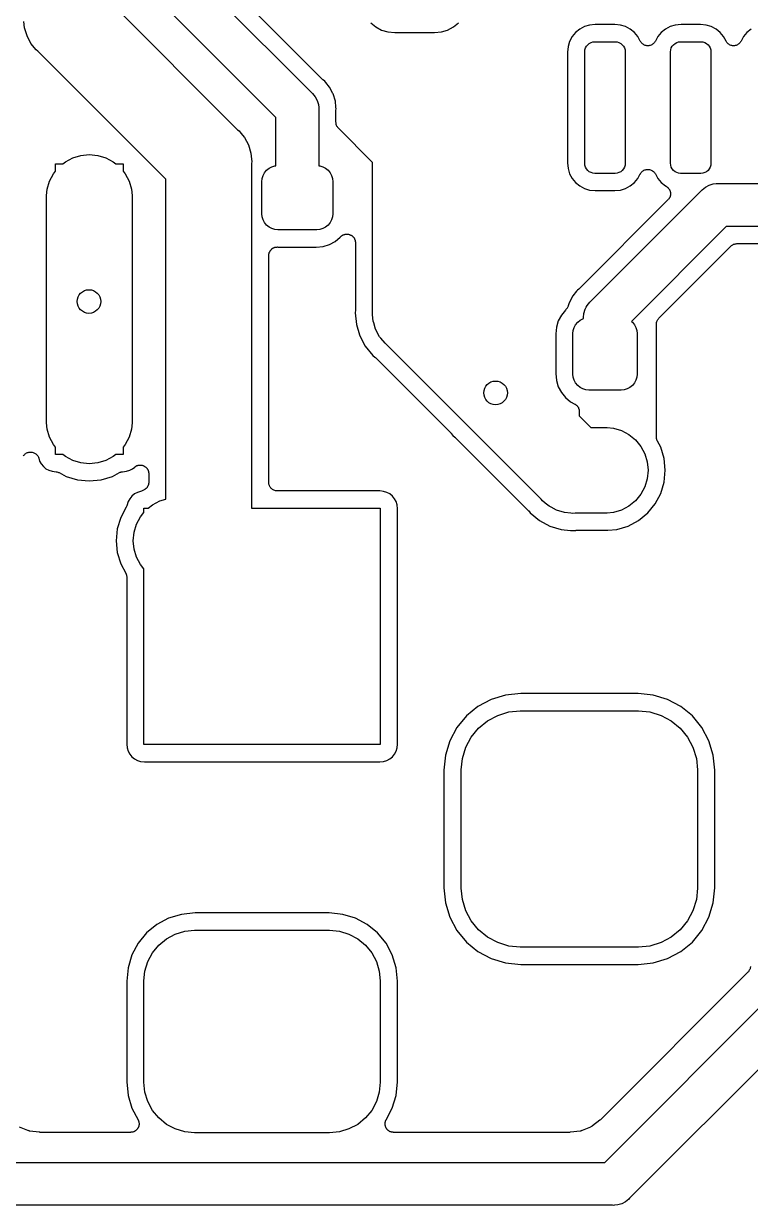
# Model space of a CAD drawing. Extents: x 127.5 to 172.4, y -152.1 to -77.2.
# Drawn here: x 136.8 to 147.57, y -147 to -129.5 of the extents above; entities that cross this region are included whole.
import ezdxf

# ---------------------------------------------------------------- set-up
doc = ezdxf.new("R2010")
doc.units = 0
doc.layers.add('BLACK', color=7, linetype='CONTINUOUS')

msp = doc.modelspace()

# ---------------------------------------------------------------- linework, layer by layer
at = {"layer": 'BLACK', "linetype": 'CONTINUOUS'}
for p, q in [((137.755, -127.211), (141.07, -130.526)), ((141.237, -130.334), (138.046, -127.143)), ((140.54, -130.893), (137.224, -127.578)), ((138.076, -129.177), (139.972, -131.073)), ((136.816, -129.565), (136.806, -129.472)), ((141.946, -129.491), (142.021, -129.552)), ((143.168, -129.552), (143.243, -129.491)), ((136.852, -129.684), (136.816, -129.565)), ((136.911, -129.795), (136.852, -129.684)), ((142.021, -129.552), (142.106, -129.598)), ((142.106, -129.598), (142.198, -129.626)), ((142.198, -129.626), (142.301, -129.636)), ((142.301, -129.636), (142.888, -129.636)), ((142.888, -129.636), (142.991, -129.626)), ((142.991, -129.626), (143.083, -129.598)), ((143.083, -129.598), (143.168, -129.552)), ((144.978, -129.633), (144.928, -129.695)), ((145.04, -129.583), (144.978, -129.633)), ((145.11, -129.546), (145.04, -129.583)), ((145.186, -129.523), (145.11, -129.546)), ((145.271, -129.514), (145.186, -129.523)), ((145.559, -129.514), (145.271, -129.514)), ((145.644, -129.523), (145.559, -129.514)), ((145.72, -129.546), (145.644, -129.523)), ((145.79, -129.583), (145.72, -129.546)), ((145.852, -129.633), (145.79, -129.583)), ((145.902, -129.695), (145.852, -129.633)), ((146.248, -129.633), (146.198, -129.695)), ((146.31, -129.583), (146.248, -129.633)), ((146.38, -129.546), (146.31, -129.583)), ((146.456, -129.523), (146.38, -129.546)), ((146.541, -129.514), (146.456, -129.523)), ((146.829, -129.514), (146.541, -129.514)), ((146.914, -129.523), (146.829, -129.514)), ((146.99, -129.546), (146.914, -129.523)), ((147.06, -129.583), (146.99, -129.546)), ((147.122, -129.633), (147.06, -129.583)), ((147.172, -129.695), (147.122, -129.633)), ((147.518, -129.633), (147.468, -129.695)), ((147.58, -129.583), (147.518, -129.633)), ((136.99, -129.892), (136.911, -129.795)), ((144.868, -129.841), (144.859, -129.926)), ((144.891, -129.765), (144.868, -129.841)), ((144.928, -129.695), (144.891, -129.765)), ((145.126, -129.863), (145.14, -129.837)), ((145.14, -129.837), (145.159, -129.814)), ((145.159, -129.814), (145.182, -129.795)), ((145.182, -129.795), (145.208, -129.781)), ((145.208, -129.781), (145.236, -129.773)), ((145.236, -129.773), (145.265, -129.77)), ((145.265, -129.77), (145.565, -129.77)), ((145.565, -129.77), (145.594, -129.773)), ((145.594, -129.773), (145.622, -129.781)), ((145.622, -129.781), (145.648, -129.795)), ((145.648, -129.795), (145.671, -129.814)), ((145.671, -129.814), (145.69, -129.837)), ((145.69, -129.837), (145.704, -129.863)), ((145.938, -129.762), (145.902, -129.695)), ((145.945, -129.772), (145.938, -129.762)), ((145.951, -129.783), (145.945, -129.772)), ((145.952, -129.783), (145.951, -129.783)), ((145.96, -129.792), (145.952, -129.783)), ((145.952, -129.783), (145.952, -129.783)), ((145.969, -129.8), (145.96, -129.792)), ((145.979, -129.807), (145.969, -129.8)), ((145.969, -129.8), (145.969, -129.8)), ((145.969, -129.8), (145.969, -129.8)), ((145.989, -129.814), (145.979, -129.807)), ((145.99, -129.814), (145.989, -129.814)), ((146.001, -129.819), (145.99, -129.814)), ((145.99, -129.814), (145.99, -129.814)), ((146.012, -129.824), (146.001, -129.819)), ((146.013, -129.824), (146.012, -129.824)), ((146.012, -129.824), (146.012, -129.824)), ((146.025, -129.826), (146.013, -129.824)), ((146.036, -129.829), (146.025, -129.826)), ((146.037, -129.829), (146.036, -129.829)), ((146.049, -129.829), (146.037, -129.829)), ((146.037, -129.829), (146.037, -129.829)), ((146.061, -129.829), (146.049, -129.829)), ((146.062, -129.829), (146.061, -129.829)), ((146.074, -129.827), (146.062, -129.829)), ((146.062, -129.829), (146.062, -129.829)), ((146.086, -129.824), (146.074, -129.827)), ((146.098, -129.82), (146.086, -129.824)), ((146.086, -129.824), (146.086, -129.824)), ((146.086, -129.824), (146.086, -129.824)), ((146.109, -129.815), (146.098, -129.82)), ((146.119, -129.808), (146.109, -129.815)), ((146.109, -129.815), (146.109, -129.815)), ((146.109, -129.815), (146.109, -129.815)), ((146.129, -129.802), (146.119, -129.808)), ((146.13, -129.801), (146.129, -129.802)), ((146.138, -129.793), (146.13, -129.801)), ((146.13, -129.801), (146.13, -129.801)), ((146.147, -129.784), (146.138, -129.793)), ((146.154, -129.774), (146.147, -129.784)), ((146.147, -129.784), (146.147, -129.784)), ((146.147, -129.784), (146.147, -129.784)), ((146.161, -129.764), (146.154, -129.774)), ((146.162, -129.762), (146.161, -129.763)), ((146.161, -129.763), (146.161, -129.763)), ((146.161, -129.763), (146.161, -129.763)), ((146.161, -129.763), (146.161, -129.764)), ((146.198, -129.695), (146.162, -129.762)), ((146.396, -129.863), (146.41, -129.837)), ((146.41, -129.837), (146.429, -129.814)), ((146.429, -129.814), (146.452, -129.795)), ((146.452, -129.795), (146.478, -129.781)), ((146.478, -129.781), (146.506, -129.773)), ((146.506, -129.773), (146.535, -129.77)), ((146.535, -129.77), (146.835, -129.77)), ((146.835, -129.77), (146.864, -129.773)), ((146.864, -129.773), (146.892, -129.781)), ((146.892, -129.781), (146.918, -129.795)), ((146.918, -129.795), (146.941, -129.814)), ((146.941, -129.814), (146.96, -129.837)), ((146.96, -129.837), (146.974, -129.863)), ((147.208, -129.762), (147.172, -129.695)), ((147.215, -129.772), (147.208, -129.762)), ((147.221, -129.783), (147.215, -129.772)), ((147.222, -129.783), (147.221, -129.783)), ((147.23, -129.792), (147.222, -129.783)), ((147.222, -129.783), (147.222, -129.783)), ((147.239, -129.8), (147.23, -129.792)), ((147.249, -129.807), (147.239, -129.8)), ((147.239, -129.8), (147.239, -129.8)), ((147.239, -129.8), (147.239, -129.8)), ((147.259, -129.814), (147.249, -129.807)), ((147.26, -129.814), (147.259, -129.814)), ((147.271, -129.819), (147.26, -129.814)), ((147.26, -129.814), (147.26, -129.814)), ((147.282, -129.824), (147.271, -129.819)), ((147.283, -129.824), (147.282, -129.824)), ((147.282, -129.824), (147.282, -129.824)), ((147.295, -129.826), (147.283, -129.824)), ((147.306, -129.829), (147.295, -129.826)), ((147.307, -129.829), (147.306, -129.829)), ((147.319, -129.829), (147.307, -129.829)), ((147.307, -129.829), (147.307, -129.829)), ((147.331, -129.829), (147.319, -129.829)), ((147.332, -129.829), (147.331, -129.829)), ((147.344, -129.827), (147.332, -129.829)), ((147.332, -129.829), (147.332, -129.829)), ((147.356, -129.824), (147.344, -129.827)), ((147.368, -129.82), (147.356, -129.824)), ((147.356, -129.824), (147.356, -129.824)), ((147.356, -129.824), (147.356, -129.824)), ((147.379, -129.815), (147.368, -129.82)), ((147.389, -129.808), (147.379, -129.815)), ((147.379, -129.815), (147.379, -129.815)), ((147.379, -129.815), (147.379, -129.815)), ((147.399, -129.802), (147.389, -129.808)), ((147.4, -129.801), (147.399, -129.802)), ((147.408, -129.793), (147.4, -129.801)), ((147.4, -129.801), (147.4, -129.801)), ((147.417, -129.784), (147.408, -129.793)), ((147.424, -129.774), (147.417, -129.784)), ((147.417, -129.784), (147.417, -129.784)), ((147.417, -129.784), (147.417, -129.784)), ((147.431, -129.764), (147.424, -129.774)), ((147.432, -129.762), (147.431, -129.763)), ((147.431, -129.763), (147.431, -129.763)), ((147.431, -129.763), (147.431, -129.763)), ((147.431, -129.763), (147.431, -129.764)), ((147.468, -129.695), (147.432, -129.762)), ((137.014, -129.911), (136.99, -129.892)), ((138.91, -131.807), (137.014, -129.911)), ((144.859, -129.926), (144.859, -131.564)), ((145.115, -129.92), (145.118, -129.891)), ((145.115, -131.57), (145.115, -129.92)), ((145.118, -129.891), (145.126, -129.863)), ((145.704, -129.863), (145.712, -129.891)), ((145.712, -129.891), (145.715, -129.92)), ((145.715, -129.92), (145.715, -131.57)), ((146.385, -129.92), (146.388, -129.891)), ((146.385, -131.57), (146.385, -129.92)), ((146.388, -129.891), (146.396, -129.863)), ((146.974, -129.863), (146.982, -129.891)), ((146.982, -129.891), (146.985, -129.92)), ((146.985, -129.92), (146.985, -131.57)), ((141.241, -130.337), (141.237, -130.334)), ((141.245, -130.341), (141.241, -130.337)), ((141.246, -130.342), (141.245, -130.341)), ((141.263, -130.356), (141.246, -130.342)), ((141.277, -130.373), (141.263, -130.356)), ((141.334, -130.443), (141.277, -130.373)), ((141.277, -130.373), (141.277, -130.373)), ((141.07, -130.526), (141.083, -130.536)), ((141.083, -130.536), (141.122, -130.585)), ((141.384, -130.536), (141.334, -130.443)), ((141.388, -130.542), (141.384, -130.536)), ((141.42, -130.65), (141.388, -130.542)), ((141.122, -130.585), (141.152, -130.64)), ((141.152, -130.64), (141.17, -130.7)), ((141.17, -130.7), (141.174, -130.745)), ((141.429, -130.74), (141.42, -130.65)), ((140.54, -131.608), (140.54, -130.893)), ((141.174, -130.745), (141.176, -130.762)), ((141.176, -130.762), (141.174, -130.778)), ((141.174, -130.778), (141.174, -131.608)), ((141.428, -130.796), (141.429, -130.794)), ((141.428, -130.962), (141.428, -130.796)), ((141.431, -130.762), (141.429, -130.74)), ((141.429, -130.74), (141.429, -130.74)), ((141.429, -130.784), (141.431, -130.762)), ((141.429, -130.789), (141.429, -130.784)), ((141.429, -130.794), (141.429, -130.789)), ((139.972, -131.073), (139.996, -131.092)), ((141.43, -130.974), (141.428, -130.962)), ((141.431, -130.985), (141.43, -130.974)), ((141.431, -130.986), (141.431, -130.985)), ((141.431, -130.987), (141.431, -130.986)), ((141.434, -130.998), (141.431, -130.987)), ((141.438, -131.009), (141.434, -130.998)), ((141.438, -131.01), (141.438, -131.009)), ((141.444, -131.021), (141.438, -131.01)), ((141.438, -131.01), (141.438, -131.01)), ((141.449, -131.031), (141.444, -131.021)), ((141.449, -131.032), (141.449, -131.031)), ((141.45, -131.032), (141.449, -131.032)), ((141.457, -131.041), (141.45, -131.032)), ((141.464, -131.05), (141.457, -131.041)), ((141.465, -131.051), (141.464, -131.05)), ((141.466, -131.052), (141.465, -131.051)), ((141.465, -131.051), (141.465, -131.051)), ((141.465, -131.051), (141.465, -131.051)), ((141.972, -131.558), (141.466, -131.052)), ((139.996, -131.092), (140.022, -131.124)), ((140.022, -131.124), (140.075, -131.189)), ((140.075, -131.189), (140.133, -131.297)), ((140.133, -131.297), (140.134, -131.299)), ((140.134, -131.299), (140.17, -131.419)), ((140.17, -131.419), (140.18, -131.512)), ((137.275, -131.688), (137.275, -131.58)), ((137.275, -131.58), (137.383, -131.58)), ((137.383, -131.58), (137.421, -131.549)), ((137.421, -131.549), (137.531, -131.49)), ((137.531, -131.49), (137.651, -131.454)), ((137.651, -131.454), (137.775, -131.442)), ((137.775, -131.442), (137.899, -131.454)), ((137.899, -131.454), (138.019, -131.49)), ((138.019, -131.49), (138.129, -131.549)), ((138.129, -131.549), (138.167, -131.58)), ((138.167, -131.58), (138.275, -131.58)), ((138.275, -131.58), (138.275, -131.688)), ((140.18, -131.512), (140.18, -131.512)), ((140.18, -131.512), (140.183, -131.544)), ((140.183, -131.544), (140.18, -131.575)), ((140.18, -131.575), (140.18, -136.68)), ((140.479, -131.623), (140.523, -131.61)), ((140.523, -131.61), (140.54, -131.608)), ((141.174, -131.608), (141.191, -131.61)), ((141.191, -131.61), (141.235, -131.623)), ((141.972, -132.049), (141.972, -131.558)), ((144.859, -131.564), (144.868, -131.649)), ((145.118, -131.599), (145.115, -131.57)), ((145.126, -131.627), (145.118, -131.599)), ((145.712, -131.599), (145.704, -131.627)), ((145.715, -131.57), (145.712, -131.599)), ((146.388, -131.599), (146.385, -131.57)), ((146.396, -131.627), (146.388, -131.599)), ((146.982, -131.599), (146.974, -131.627)), ((146.985, -131.57), (146.982, -131.599)), ((137.185, -131.836), (137.244, -131.726)), ((137.244, -131.726), (137.275, -131.688)), ((138.275, -131.688), (138.306, -131.726)), ((138.306, -131.726), (138.365, -131.836)), ((140.337, -131.796), (140.35, -131.752)), ((140.35, -131.752), (140.372, -131.711)), ((140.372, -131.711), (140.402, -131.675)), ((140.402, -131.675), (140.438, -131.645)), ((140.438, -131.645), (140.479, -131.623)), ((141.235, -131.623), (141.276, -131.645)), ((141.276, -131.645), (141.312, -131.675)), ((141.312, -131.675), (141.342, -131.711)), ((141.342, -131.711), (141.364, -131.752)), ((141.364, -131.752), (141.377, -131.796)), ((144.868, -131.649), (144.891, -131.725)), ((144.891, -131.725), (144.928, -131.795)), ((145.14, -131.653), (145.126, -131.627)), ((145.159, -131.676), (145.14, -131.653)), ((145.182, -131.695), (145.159, -131.676)), ((145.208, -131.709), (145.182, -131.695)), ((145.236, -131.717), (145.208, -131.709)), ((145.265, -131.72), (145.236, -131.717)), ((145.565, -131.72), (145.265, -131.72)), ((145.594, -131.717), (145.565, -131.72)), ((145.622, -131.709), (145.594, -131.717)), ((145.648, -131.695), (145.622, -131.709)), ((145.671, -131.676), (145.648, -131.695)), ((145.69, -131.653), (145.671, -131.676)), ((145.704, -131.627), (145.69, -131.653)), ((145.902, -131.795), (145.938, -131.728)), ((145.938, -131.728), (145.939, -131.727)), ((145.939, -131.726), (145.946, -131.716)), ((145.939, -131.727), (145.939, -131.726)), ((145.939, -131.727), (145.939, -131.727)), ((145.939, -131.727), (145.939, -131.727)), ((145.946, -131.716), (145.953, -131.706)), ((145.953, -131.706), (145.962, -131.697)), ((145.953, -131.706), (145.953, -131.706)), ((145.953, -131.706), (145.953, -131.706)), ((145.962, -131.697), (145.97, -131.689)), ((145.97, -131.689), (145.971, -131.688)), ((145.97, -131.689), (145.97, -131.689)), ((145.971, -131.688), (145.981, -131.682)), ((145.981, -131.682), (145.991, -131.675)), ((145.991, -131.675), (146.003, -131.67)), ((145.991, -131.675), (145.991, -131.675)), ((145.991, -131.675), (145.991, -131.675)), ((146.003, -131.67), (146.014, -131.666)), ((146.014, -131.666), (146.026, -131.663)), ((146.014, -131.666), (146.014, -131.666)), ((146.014, -131.666), (146.014, -131.666)), ((146.026, -131.663), (146.038, -131.661)), ((146.038, -131.661), (146.038, -131.661)), ((146.038, -131.661), (146.039, -131.661)), ((146.039, -131.661), (146.051, -131.661)), ((146.051, -131.661), (146.063, -131.661)), ((146.063, -131.661), (146.063, -131.661)), ((146.063, -131.661), (146.064, -131.661)), ((146.064, -131.661), (146.075, -131.664)), ((146.075, -131.664), (146.087, -131.666)), ((146.087, -131.666), (146.088, -131.666)), ((146.088, -131.666), (146.088, -131.666)), ((146.088, -131.666), (146.099, -131.671)), ((146.099, -131.671), (146.11, -131.676)), ((146.11, -131.676), (146.11, -131.676)), ((146.11, -131.676), (146.111, -131.676)), ((146.111, -131.676), (146.121, -131.683)), ((146.121, -131.683), (146.131, -131.69)), ((146.131, -131.69), (146.131, -131.69)), ((146.131, -131.69), (146.131, -131.69)), ((146.131, -131.69), (146.14, -131.699)), ((146.14, -131.699), (146.148, -131.707)), ((146.148, -131.707), (146.148, -131.707)), ((146.148, -131.707), (146.149, -131.707)), ((146.149, -131.707), (146.155, -131.718)), ((146.155, -131.718), (146.162, -131.728)), ((146.162, -131.728), (146.198, -131.795)), ((146.41, -131.653), (146.396, -131.627)), ((146.429, -131.676), (146.41, -131.653)), ((146.452, -131.695), (146.429, -131.676)), ((146.478, -131.709), (146.452, -131.695)), ((146.506, -131.717), (146.478, -131.709)), ((146.535, -131.72), (146.506, -131.717)), ((146.835, -131.72), (146.535, -131.72)), ((146.864, -131.717), (146.835, -131.72)), ((146.892, -131.709), (146.864, -131.717)), ((146.918, -131.695), (146.892, -131.709)), ((146.941, -131.676), (146.918, -131.695)), ((146.96, -131.653), (146.941, -131.676)), ((146.974, -131.627), (146.96, -131.653)), ((137.14, -132.049), (137.149, -131.956)), ((137.149, -131.956), (137.185, -131.836)), ((138.365, -131.836), (138.401, -131.956)), ((138.401, -131.956), (138.41, -132.049)), ((138.91, -136.544), (138.91, -131.807)), ((140.332, -131.843), (140.337, -131.796)), ((140.332, -132.317), (140.332, -131.843)), ((141.377, -131.796), (141.382, -131.843)), ((141.382, -131.843), (141.382, -132.317)), ((144.928, -131.795), (144.978, -131.857)), ((144.978, -131.857), (145.04, -131.907)), ((145.04, -131.907), (145.11, -131.944)), ((145.11, -131.944), (145.186, -131.967)), ((145.644, -131.967), (145.72, -131.944)), ((145.72, -131.944), (145.79, -131.907)), ((145.79, -131.907), (145.852, -131.857)), ((145.852, -131.857), (145.902, -131.795)), ((146.198, -131.795), (146.248, -131.857)), ((146.248, -131.857), (146.31, -131.907)), ((146.31, -131.907), (146.318, -131.912)), ((146.318, -131.912), (146.32, -131.912)), ((146.32, -131.912), (146.325, -131.916)), ((146.325, -131.916), (146.33, -131.919)), ((146.33, -131.919), (146.335, -131.923)), ((146.335, -131.923), (146.34, -131.926)), ((146.34, -131.926), (146.345, -131.931)), ((146.345, -131.931), (146.349, -131.934)), ((146.349, -131.934), (146.353, -131.939)), ((146.353, -131.939), (146.358, -131.944)), ((146.358, -131.944), (146.361, -131.949)), ((146.361, -131.949), (146.365, -131.954)), ((146.365, -131.954), (146.368, -131.959)), ((146.368, -131.959), (146.371, -131.965)), ((146.854, -131.964), (146.903, -131.925)), ((146.903, -131.925), (146.958, -131.895)), ((146.958, -131.895), (147.018, -131.877)), ((147.018, -131.877), (147.064, -131.872)), ((147.064, -131.872), (147.08, -131.871)), ((147.08, -131.871), (147.096, -131.872)), ((147.096, -131.872), (148.23, -131.872)), ((137.14, -135.413), (137.14, -132.049)), ((138.41, -132.049), (138.41, -135.413)), ((141.972, -133.753), (141.972, -132.049)), ((146.348, -132.113), (145.035, -133.427)), ((145.186, -131.967), (145.271, -131.976)), ((145.202, -133.619), (146.845, -131.976)), ((145.271, -131.976), (145.559, -131.976)), ((145.559, -131.976), (145.644, -131.967)), ((146.352, -132.109), (146.348, -132.113)), ((146.356, -132.105), (146.352, -132.109)), ((146.36, -132.099), (146.356, -132.105)), ((146.364, -132.094), (146.36, -132.099)), ((146.367, -132.089), (146.364, -132.094)), ((146.37, -132.084), (146.367, -132.089)), ((146.373, -132.078), (146.37, -132.084)), ((146.371, -131.965), (146.373, -131.97)), ((146.373, -131.97), (146.376, -131.976)), ((146.376, -132.072), (146.373, -132.078)), ((146.376, -131.976), (146.378, -131.982)), ((146.378, -132.067), (146.376, -132.072)), ((146.378, -131.982), (146.381, -131.988)), ((146.38, -132.061), (146.378, -132.067)), ((146.381, -132.055), (146.38, -132.061)), ((146.381, -131.988), (146.382, -131.994)), ((146.383, -132.049), (146.381, -132.055)), ((146.382, -131.994), (146.383, -131.999)), ((146.383, -131.999), (146.384, -132.006)), ((146.384, -132.043), (146.383, -132.049)), ((146.384, -132.006), (146.385, -132.012)), ((146.385, -132.037), (146.384, -132.043)), ((146.385, -132.012), (146.385, -132.018)), ((146.385, -132.018), (146.386, -132.024)), ((146.386, -132.024), (146.385, -132.031)), ((146.385, -132.031), (146.385, -132.037)), ((146.845, -131.976), (146.854, -131.964)), ((140.337, -132.364), (140.332, -132.317)), ((140.35, -132.408), (140.337, -132.364)), ((140.372, -132.449), (140.35, -132.408)), ((140.402, -132.485), (140.372, -132.449)), ((140.438, -132.515), (140.402, -132.485)), ((141.312, -132.485), (141.276, -132.515)), ((141.342, -132.449), (141.312, -132.485)), ((141.364, -132.408), (141.342, -132.449)), ((141.377, -132.364), (141.364, -132.408)), ((141.382, -132.317), (141.377, -132.364)), ((140.479, -132.537), (140.438, -132.515)), ((140.523, -132.55), (140.479, -132.537)), ((140.57, -132.555), (140.523, -132.55)), ((141.144, -132.555), (140.57, -132.555)), ((141.191, -132.55), (141.144, -132.555)), ((141.235, -132.537), (141.191, -132.55)), ((141.276, -132.515), (141.235, -132.537)), ((141.494, -132.665), (141.498, -132.66)), ((141.498, -132.66), (141.502, -132.656)), ((141.502, -132.656), (141.507, -132.652)), ((141.507, -132.652), (141.512, -132.647)), ((141.512, -132.647), (141.517, -132.644)), ((141.517, -132.644), (141.521, -132.64)), ((141.521, -132.64), (141.527, -132.637)), ((141.527, -132.637), (141.533, -132.634)), ((141.533, -132.634), (141.538, -132.632)), ((141.538, -132.632), (141.543, -132.629)), ((141.543, -132.629), (141.55, -132.627)), ((141.55, -132.627), (141.556, -132.625)), ((141.556, -132.625), (141.561, -132.624)), ((141.561, -132.624), (141.567, -132.622)), ((141.567, -132.622), (141.574, -132.621)), ((141.574, -132.621), (141.58, -132.62)), ((141.58, -132.62), (141.586, -132.62)), ((141.586, -132.62), (141.592, -132.62)), ((141.592, -132.62), (141.598, -132.62)), ((141.598, -132.62), (141.605, -132.62)), ((141.605, -132.62), (141.611, -132.622)), ((141.611, -132.622), (141.617, -132.622)), ((141.617, -132.622), (141.623, -132.624)), ((141.623, -132.624), (141.629, -132.625)), ((141.629, -132.625), (141.634, -132.628)), ((141.634, -132.628), (141.64, -132.63)), ((141.64, -132.63), (141.646, -132.633)), ((141.646, -132.633), (141.652, -132.635)), ((141.652, -132.635), (141.657, -132.638)), ((141.657, -132.638), (141.662, -132.641)), ((141.662, -132.641), (141.667, -132.645)), ((141.667, -132.645), (141.672, -132.649)), ((141.672, -132.649), (141.676, -132.653)), ((141.676, -132.653), (141.681, -132.657)), ((141.681, -132.657), (141.685, -132.662)), ((147.212, -132.507), (145.806, -133.913)), ((148.346, -132.507), (147.212, -132.507)), ((140.48, -132.839), (140.486, -132.835)), ((140.486, -132.835), (140.491, -132.831)), ((140.491, -132.831), (140.496, -132.828)), ((140.496, -132.828), (140.501, -132.825)), ((140.501, -132.825), (140.507, -132.822)), ((140.507, -132.822), (140.513, -132.819)), ((140.513, -132.819), (140.519, -132.818)), ((140.519, -132.818), (140.524, -132.815)), ((140.524, -132.815), (140.53, -132.814)), ((140.53, -132.814), (140.537, -132.812)), ((140.537, -132.812), (140.543, -132.812)), ((140.543, -132.812), (140.548, -132.811)), ((140.548, -132.811), (140.555, -132.811)), ((140.555, -132.811), (140.561, -132.81)), ((140.561, -132.81), (140.567, -132.811)), ((140.567, -132.811), (140.573, -132.811)), ((140.573, -132.811), (140.576, -132.811)), ((140.576, -132.811), (141.138, -132.811)), ((141.138, -132.811), (141.241, -132.801)), ((141.241, -132.801), (141.333, -132.773)), ((141.333, -132.773), (141.418, -132.727)), ((141.418, -132.727), (141.493, -132.666)), ((141.493, -132.666), (141.494, -132.665)), ((141.685, -132.662), (141.69, -132.667)), ((141.69, -132.667), (141.693, -132.672)), ((141.693, -132.672), (141.697, -132.676)), ((141.697, -132.676), (141.7, -132.682)), ((141.7, -132.682), (141.703, -132.687)), ((141.703, -132.687), (141.706, -132.693)), ((141.706, -132.693), (141.708, -132.698)), ((141.708, -132.698), (141.71, -132.704)), ((141.71, -132.704), (141.713, -132.71)), ((141.713, -132.71), (141.714, -132.716)), ((141.714, -132.716), (141.716, -132.722)), ((141.716, -132.722), (141.716, -132.728)), ((141.716, -132.728), (141.717, -132.735)), ((141.717, -132.735), (141.717, -132.741)), ((141.717, -132.741), (141.718, -132.747)), ((141.718, -132.747), (141.718, -133.735)), ((146.214, -133.864), (147.28, -132.799)), ((147.28, -132.798), (147.281, -132.797)), ((147.28, -132.799), (147.28, -132.798)), ((147.28, -132.798), (147.28, -132.798)), ((147.28, -132.798), (147.28, -132.798)), ((147.281, -132.797), (147.29, -132.79)), ((147.29, -132.79), (147.299, -132.783)), ((147.299, -132.783), (147.3, -132.782)), ((147.3, -132.782), (147.311, -132.776)), ((147.3, -132.782), (147.3, -132.782)), ((147.311, -132.776), (147.321, -132.771)), ((147.321, -132.771), (147.322, -132.771)), ((147.322, -132.77), (147.334, -132.767)), ((147.322, -132.771), (147.322, -132.77)), ((147.334, -132.767), (147.345, -132.764)), ((147.345, -132.764), (147.345, -132.764)), ((147.345, -132.764), (147.346, -132.764)), ((147.346, -132.764), (147.358, -132.763)), ((147.358, -132.763), (147.369, -132.761)), ((147.369, -132.761), (148.327, -132.761)), ((140.434, -132.924), (140.436, -132.917)), ((140.434, -132.929), (140.434, -132.924)), ((140.434, -132.935), (140.434, -132.929)), ((140.434, -132.937), (140.434, -132.935)), ((140.434, -136.297), (140.434, -132.937)), ((140.436, -132.911), (140.438, -132.905)), ((140.436, -132.917), (140.436, -132.911)), ((140.438, -132.905), (140.439, -132.899)), ((140.439, -132.899), (140.442, -132.893)), ((140.442, -132.893), (140.444, -132.887)), ((140.444, -132.887), (140.447, -132.882)), ((140.447, -132.882), (140.449, -132.877)), ((140.449, -132.877), (140.453, -132.871)), ((140.453, -132.871), (140.456, -132.865)), ((140.456, -132.865), (140.46, -132.861)), ((140.46, -132.861), (140.463, -132.856)), ((140.463, -132.856), (140.467, -132.851)), ((140.467, -132.851), (140.472, -132.846)), ((140.472, -132.846), (140.476, -132.843)), ((140.476, -132.843), (140.48, -132.839)), ((144.938, -133.536), (144.884, -133.635)), ((144.995, -133.466), (144.938, -133.536)), ((145.009, -133.449), (144.995, -133.466)), ((144.995, -133.466), (144.995, -133.466)), ((145.026, -133.435), (145.009, -133.449)), ((145.03, -133.431), (145.026, -133.435)), ((145.034, -133.428), (145.03, -133.431)), ((145.035, -133.427), (145.034, -133.428)), ((144.86, -133.707), (144.853, -133.717)), ((144.865, -133.695), (144.86, -133.706)), ((144.86, -133.706), (144.86, -133.707)), ((144.86, -133.707), (144.86, -133.707)), ((144.869, -133.685), (144.865, -133.695)), ((144.87, -133.683), (144.869, -133.685)), ((144.884, -133.635), (144.87, -133.683)), ((144.87, -133.683), (144.87, -133.683)), ((144.87, -133.683), (144.87, -133.683)), ((144.87, -133.683), (144.87, -133.683)), ((145.12, -133.733), (145.137, -133.701)), ((145.137, -133.701), (145.15, -133.678)), ((145.15, -133.678), (145.189, -133.629)), ((145.189, -133.629), (145.202, -133.619)), ((141.717, -133.747), (141.714, -133.784)), ((141.714, -133.784), (141.731, -133.959)), ((141.718, -133.736), (141.717, -133.742)), ((141.717, -133.742), (141.717, -133.747)), ((141.718, -133.735), (141.718, -133.736)), ((141.969, -133.784), (141.972, -133.753)), ((141.972, -133.816), (141.969, -133.784)), ((141.981, -133.909), (141.972, -133.816)), ((141.972, -133.816), (141.972, -133.816)), ((144.768, -133.819), (144.722, -133.904)), ((144.829, -133.744), (144.768, -133.819)), ((144.837, -133.736), (144.829, -133.744)), ((144.846, -133.728), (144.837, -133.736)), ((144.847, -133.727), (144.846, -133.727)), ((144.846, -133.727), (144.846, -133.728)), ((144.853, -133.717), (144.847, -133.727)), ((145.046, -133.895), (145.087, -133.873)), ((145.087, -133.873), (145.097, -133.87)), ((145.096, -133.855), (145.102, -133.793)), ((145.097, -133.87), (145.096, -133.855)), ((145.102, -133.793), (145.12, -133.733)), ((146.193, -133.893), (146.198, -133.883)), ((146.198, -133.883), (146.199, -133.883)), ((146.199, -133.882), (146.207, -133.873)), ((146.199, -133.883), (146.199, -133.882)), ((146.207, -133.873), (146.214, -133.864)), ((141.731, -133.959), (141.777, -134.112)), ((141.989, -133.935), (141.981, -133.909)), ((142.017, -134.029), (141.989, -133.935)), ((142.076, -134.139), (142.017, -134.029)), ((144.694, -133.996), (144.684, -134.099)), ((144.722, -133.904), (144.694, -133.996)), ((144.94, -134.093), (144.945, -134.046)), ((144.945, -134.046), (144.958, -134.002)), ((144.958, -134.002), (144.98, -133.961)), ((144.98, -133.961), (145.01, -133.925)), ((145.01, -133.925), (145.046, -133.895)), ((145.806, -133.913), (145.82, -133.925)), ((145.82, -133.925), (145.85, -133.961)), ((145.85, -133.961), (145.872, -134.002)), ((145.872, -134.002), (145.885, -134.046)), ((145.885, -134.046), (145.89, -134.093)), ((146.177, -133.952), (146.178, -133.94)), ((146.177, -133.953), (146.177, -133.952)), ((146.177, -133.954), (146.177, -133.953)), ((146.177, -133.953), (146.177, -133.953)), ((146.177, -133.953), (146.177, -133.953)), ((146.177, -135.625), (146.177, -133.954)), ((146.178, -133.94), (146.18, -133.929)), ((146.18, -133.927), (146.183, -133.916)), ((146.18, -133.928), (146.18, -133.927)), ((146.18, -133.929), (146.18, -133.928)), ((146.183, -133.916), (146.187, -133.905)), ((146.187, -133.904), (146.193, -133.893)), ((146.187, -133.905), (146.187, -133.904)), ((146.187, -133.904), (146.187, -133.904)), ((141.777, -134.112), (141.777, -134.112)), ((141.777, -134.112), (141.782, -134.126)), ((141.782, -134.126), (141.864, -134.281)), ((142.096, -134.163), (142.076, -134.139)), ((142.156, -134.236), (142.096, -134.163)), ((142.18, -134.256), (142.156, -134.236)), ((144.684, -134.099), (144.684, -134.686)), ((144.94, -134.692), (144.94, -134.093)), ((145.89, -134.093), (145.89, -134.692)), ((141.864, -134.281), (141.975, -134.416)), ((143.323, -135.398), (142.18, -134.256)), ((141.975, -134.416), (142.004, -134.44)), ((142.004, -134.44), (142.006, -134.441)), ((142.006, -134.441), (142.01, -134.445)), ((142.01, -134.445), (142.014, -134.448)), ((142.014, -134.448), (143.13, -135.565)), ((144.684, -134.686), (144.694, -134.789)), ((144.945, -134.739), (144.94, -134.692)), ((144.958, -134.783), (144.945, -134.739)), ((145.885, -134.739), (145.872, -134.783)), ((145.89, -134.692), (145.885, -134.739)), ((144.694, -134.789), (144.722, -134.881)), ((144.722, -134.881), (144.768, -134.966)), ((144.98, -134.824), (144.958, -134.783)), ((145.01, -134.86), (144.98, -134.824)), ((145.046, -134.89), (145.01, -134.86)), ((145.087, -134.912), (145.046, -134.89)), ((145.131, -134.925), (145.087, -134.912)), ((145.177, -134.93), (145.131, -134.925)), ((145.653, -134.93), (145.177, -134.93)), ((145.699, -134.925), (145.653, -134.93)), ((145.743, -134.912), (145.699, -134.925)), ((145.784, -134.89), (145.743, -134.912)), ((145.82, -134.86), (145.784, -134.89)), ((145.85, -134.824), (145.82, -134.86)), ((145.872, -134.783), (145.85, -134.824)), ((144.768, -134.966), (144.829, -135.041)), ((144.829, -135.041), (144.904, -135.102)), ((144.904, -135.102), (144.967, -135.136)), ((144.967, -135.136), (144.968, -135.137)), ((144.968, -135.137), (144.973, -135.14)), ((144.973, -135.14), (144.978, -135.143)), ((144.978, -135.143), (144.983, -135.147)), ((144.983, -135.147), (144.989, -135.151)), ((144.989, -135.151), (144.993, -135.155)), ((144.993, -135.155), (144.997, -135.158)), ((144.997, -135.158), (145.001, -135.164)), ((145.001, -135.164), (145.006, -135.169)), ((145.006, -135.169), (145.009, -135.173)), ((145.009, -135.173), (145.013, -135.178)), ((145.013, -135.178), (145.016, -135.184)), ((145.016, -135.184), (145.02, -135.189)), ((145.02, -135.189), (145.022, -135.195)), ((145.022, -135.195), (145.024, -135.2)), ((145.024, -135.2), (145.026, -135.206)), ((145.026, -135.206), (145.029, -135.212)), ((145.029, -135.212), (145.03, -135.218)), ((145.03, -135.218), (145.032, -135.223)), ((145.032, -135.223), (145.032, -135.23)), ((145.032, -135.23), (145.034, -135.237)), ((145.034, -135.237), (145.033, -135.242)), ((145.033, -135.242), (145.034, -135.248)), ((145.034, -135.248), (145.034, -135.313)), ((137.149, -135.506), (137.14, -135.413)), ((138.41, -135.413), (138.401, -135.506)), ((143.343, -135.422), (143.323, -135.398)), ((143.367, -135.442), (143.343, -135.422)), ((144.469, -136.544), (143.367, -135.442)), ((143.367, -135.442), (143.367, -135.442)), ((145.034, -135.313), (145.203, -135.482)), ((137.185, -135.626), (137.149, -135.506)), ((137.244, -135.736), (137.185, -135.626)), ((138.365, -135.626), (138.306, -135.736)), ((138.401, -135.506), (138.365, -135.626)), ((143.13, -135.565), (143.131, -135.566)), ((143.131, -135.566), (143.134, -135.57)), ((143.134, -135.57), (143.138, -135.574)), ((143.138, -135.574), (143.162, -135.603)), ((143.162, -135.603), (143.191, -135.627)), ((143.191, -135.627), (143.193, -135.628)), ((143.193, -135.628), (143.196, -135.632)), ((143.196, -135.632), (143.2, -135.635)), ((143.2, -135.635), (144.276, -136.711)), ((145.203, -135.482), (145.446, -135.482)), ((145.446, -135.482), (145.539, -135.492)), ((145.539, -135.492), (145.659, -135.528)), ((145.659, -135.528), (145.769, -135.587)), ((145.769, -135.587), (145.866, -135.666)), ((146.178, -135.631), (146.177, -135.625)), ((146.177, -135.636), (146.178, -135.631)), ((146.179, -135.643), (146.177, -135.636)), ((137.275, -135.774), (137.244, -135.736)), ((137.275, -135.882), (137.275, -135.774)), ((138.306, -135.736), (138.275, -135.774)), ((138.275, -135.774), (138.275, -135.882)), ((145.866, -135.666), (145.946, -135.763)), ((145.946, -135.763), (146.005, -135.873)), ((146.179, -135.65), (146.179, -135.643)), ((146.181, -135.655), (146.179, -135.65)), ((146.182, -135.661), (146.181, -135.655)), ((146.185, -135.667), (146.182, -135.661)), ((146.187, -135.674), (146.185, -135.667)), ((146.189, -135.679), (146.187, -135.674)), ((146.191, -135.684), (146.189, -135.679)), ((146.192, -135.685), (146.191, -135.684)), ((146.24, -135.776), (146.192, -135.685)), ((146.291, -135.943), (146.24, -135.776)), ((136.798, -135.904), (136.806, -135.893)), ((136.806, -135.893), (136.807, -135.892)), ((136.807, -135.892), (136.807, -135.892)), ((136.807, -135.892), (136.807, -135.892)), ((136.807, -135.892), (136.808, -135.892)), ((136.808, -135.892), (136.816, -135.883)), ((136.816, -135.883), (136.825, -135.875)), ((136.825, -135.874), (136.836, -135.868)), ((136.825, -135.875), (136.825, -135.874)), ((136.825, -135.875), (136.825, -135.875)), ((136.836, -135.868), (136.846, -135.861)), ((136.846, -135.861), (136.857, -135.856)), ((136.846, -135.861), (136.846, -135.861)), ((136.846, -135.861), (136.846, -135.861)), ((136.857, -135.856), (136.869, -135.852)), ((136.869, -135.852), (136.881, -135.849)), ((136.869, -135.852), (136.869, -135.852)), ((136.869, -135.852), (136.869, -135.852)), ((136.881, -135.849), (136.893, -135.847)), ((136.893, -135.847), (136.893, -135.847)), ((136.893, -135.847), (136.893, -135.847)), ((136.893, -135.847), (136.906, -135.847)), ((136.906, -135.847), (136.918, -135.847)), ((136.918, -135.847), (136.918, -135.847)), ((136.918, -135.847), (136.918, -135.847)), ((136.918, -135.847), (136.93, -135.85)), ((136.93, -135.85), (136.942, -135.852)), ((136.942, -135.852), (136.942, -135.852)), ((136.942, -135.852), (136.943, -135.852)), ((136.943, -135.852), (136.954, -135.857)), ((136.954, -135.857), (136.965, -135.862)), ((136.965, -135.862), (136.965, -135.862)), ((136.965, -135.862), (136.965, -135.862)), ((136.965, -135.862), (136.975, -135.869)), ((136.975, -135.869), (136.985, -135.876)), ((136.985, -135.876), (136.986, -135.876)), ((136.986, -135.876), (136.986, -135.876)), ((136.986, -135.876), (136.994, -135.885)), ((136.994, -135.885), (137.003, -135.893)), ((137.003, -135.893), (137.003, -135.893)), ((137.003, -135.893), (137.003, -135.894)), ((137.003, -135.894), (137.01, -135.904)), ((137.01, -135.904), (137.017, -135.914)), ((137.017, -135.914), (137.017, -135.914)), ((137.017, -135.914), (137.017, -135.914)), ((137.017, -135.914), (137.022, -135.925)), ((137.022, -135.925), (137.026, -135.937)), ((137.026, -135.937), (137.039, -135.98)), ((137.039, -135.98), (137.063, -136.024)), ((137.383, -135.882), (137.275, -135.882)), ((137.421, -135.913), (137.383, -135.882)), ((137.531, -135.972), (137.421, -135.913)), ((137.651, -136.008), (137.531, -135.972)), ((138.019, -135.972), (137.899, -136.008)), ((138.129, -135.913), (138.019, -135.972)), ((138.167, -135.882), (138.129, -135.913)), ((138.275, -135.882), (138.167, -135.882)), ((146.005, -135.873), (146.041, -135.993)), ((146.308, -136.117), (146.291, -135.943)), ((137.063, -136.024), (137.095, -136.062)), ((137.095, -136.062), (137.133, -136.094)), ((137.133, -136.094), (137.177, -136.118)), ((137.177, -136.118), (137.225, -136.132)), ((137.225, -136.132), (137.283, -136.138)), ((137.283, -136.138), (137.283, -136.138)), ((137.283, -136.138), (137.283, -136.138)), ((137.283, -136.138), (137.285, -136.138)), ((137.285, -136.138), (137.296, -136.141)), ((137.296, -136.141), (137.308, -136.143)), ((137.308, -136.143), (137.308, -136.143)), ((137.308, -136.143), (137.309, -136.143)), ((137.309, -136.143), (137.32, -136.148)), ((137.32, -136.148), (137.33, -136.152)), ((137.33, -136.152), (137.433, -136.207)), ((137.775, -136.02), (137.651, -136.008)), ((137.899, -136.008), (137.775, -136.02)), ((138.117, -136.207), (138.22, -136.152)), ((138.22, -136.152), (138.22, -136.152)), ((138.22, -136.152), (138.22, -136.152)), ((138.22, -136.152), (138.22, -136.152)), ((138.22, -136.152), (138.221, -136.152)), ((138.221, -136.152), (138.232, -136.147)), ((138.232, -136.147), (138.243, -136.143)), ((138.243, -136.143), (138.244, -136.142)), ((138.243, -136.143), (138.243, -136.143)), ((138.244, -136.142), (138.256, -136.14)), ((138.256, -136.14), (138.267, -136.138)), ((138.267, -136.138), (138.325, -136.132)), ((138.325, -136.132), (138.373, -136.118)), ((138.373, -136.118), (138.417, -136.094)), ((138.417, -136.094), (138.448, -136.069)), ((138.448, -136.069), (138.449, -136.067)), ((138.449, -136.067), (138.454, -136.064)), ((138.454, -136.064), (138.459, -136.06)), ((138.459, -136.06), (138.465, -136.058)), ((138.465, -136.058), (138.47, -136.054)), ((138.47, -136.054), (138.476, -136.052)), ((138.476, -136.052), (138.481, -136.049)), ((138.481, -136.049), (138.487, -136.047)), ((138.487, -136.047), (138.493, -136.045)), ((138.493, -136.045), (138.499, -136.044)), ((138.499, -136.044), (138.505, -136.042)), ((138.505, -136.042), (138.511, -136.041)), ((138.511, -136.041), (138.518, -136.04)), ((138.518, -136.04), (138.524, -136.04)), ((138.524, -136.04), (138.529, -136.04)), ((138.529, -136.04), (138.536, -136.04)), ((138.536, -136.04), (138.542, -136.041)), ((138.542, -136.041), (138.548, -136.042)), ((138.548, -136.042), (138.554, -136.042)), ((138.554, -136.042), (138.56, -136.044)), ((138.56, -136.044), (138.567, -136.046)), ((138.567, -136.046), (138.572, -136.048)), ((138.572, -136.048), (138.578, -136.05)), ((138.578, -136.05), (138.583, -136.053)), ((138.583, -136.053), (138.589, -136.055)), ((138.589, -136.055), (138.594, -136.059)), ((138.594, -136.059), (138.6, -136.061)), ((138.6, -136.061), (138.605, -136.066)), ((138.605, -136.066), (138.61, -136.069)), ((138.61, -136.069), (138.614, -136.073)), ((138.614, -136.073), (138.619, -136.077)), ((138.619, -136.077), (138.623, -136.082)), ((138.623, -136.082), (138.627, -136.087)), ((138.627, -136.087), (138.631, -136.092)), ((138.631, -136.092), (138.634, -136.096)), ((138.634, -136.096), (138.637, -136.102)), ((138.637, -136.102), (138.641, -136.108)), ((138.641, -136.108), (138.643, -136.113)), ((138.643, -136.113), (138.646, -136.118)), ((138.646, -136.118), (138.648, -136.125)), ((138.648, -136.125), (138.65, -136.131)), ((138.65, -136.131), (138.651, -136.136)), ((138.651, -136.136), (138.653, -136.142)), ((138.653, -136.142), (138.654, -136.149)), ((138.654, -136.149), (138.655, -136.155)), ((138.655, -136.155), (138.655, -136.161)), ((138.655, -136.161), (138.656, -136.167)), ((146.041, -135.993), (146.053, -136.118)), ((146.053, -136.118), (146.041, -136.242)), ((146.291, -136.292), (146.308, -136.117)), ((137.433, -136.207), (137.601, -136.258)), ((137.601, -136.258), (137.775, -136.275)), ((137.775, -136.275), (137.949, -136.258)), ((137.949, -136.258), (138.117, -136.207)), ((138.65, -136.332), (138.647, -136.338)), ((138.651, -136.326), (138.65, -136.332)), ((138.653, -136.321), (138.651, -136.326)), ((138.654, -136.314), (138.653, -136.321)), ((138.655, -136.308), (138.654, -136.314)), ((138.656, -136.296), (138.655, -136.302)), ((138.655, -136.302), (138.655, -136.308)), ((138.656, -136.167), (138.656, -136.295)), ((138.656, -136.295), (138.656, -136.296)), ((140.435, -136.309), (140.434, -136.297)), ((140.436, -136.321), (140.435, -136.309)), ((140.436, -136.322), (140.436, -136.321)), ((140.436, -136.321), (140.436, -136.321)), ((140.439, -136.333), (140.436, -136.322)), ((140.443, -136.345), (140.439, -136.333)), ((146.041, -136.242), (146.005, -136.362)), ((146.24, -136.459), (146.291, -136.292)), ((138.405, -136.5), (138.373, -136.538)), ((138.443, -136.468), (138.405, -136.5)), ((138.487, -136.444), (138.443, -136.468)), ((138.547, -136.426), (138.487, -136.444)), ((138.558, -136.422), (138.547, -136.426)), ((138.568, -136.417), (138.558, -136.422)), ((138.57, -136.417), (138.568, -136.417)), ((138.588, -136.407), (138.57, -136.417)), ((138.57, -136.417), (138.57, -136.417)), ((138.57, -136.417), (138.57, -136.417)), ((138.57, -136.417), (138.57, -136.417)), ((138.593, -136.404), (138.588, -136.407)), ((138.598, -136.401), (138.593, -136.404)), ((138.603, -136.397), (138.598, -136.401)), ((138.609, -136.393), (138.603, -136.397)), ((138.613, -136.389), (138.609, -136.393)), ((138.617, -136.385), (138.613, -136.389)), ((138.622, -136.38), (138.617, -136.385)), ((138.627, -136.375), (138.622, -136.38)), ((138.63, -136.371), (138.627, -136.375)), ((138.633, -136.366), (138.63, -136.371)), ((138.637, -136.36), (138.633, -136.366)), ((138.64, -136.355), (138.637, -136.36)), ((138.643, -136.35), (138.64, -136.355)), ((138.645, -136.345), (138.643, -136.35)), ((138.647, -136.338), (138.645, -136.345)), ((140.443, -136.346), (140.443, -136.345)), ((140.443, -136.345), (140.443, -136.345)), ((140.449, -136.356), (140.443, -136.346)), ((140.454, -136.367), (140.449, -136.356)), ((140.455, -136.367), (140.454, -136.367)), ((140.462, -136.377), (140.455, -136.367)), ((140.455, -136.367), (140.455, -136.367)), ((140.47, -136.386), (140.462, -136.377)), ((140.47, -136.387), (140.47, -136.386)), ((140.47, -136.386), (140.47, -136.386)), ((140.48, -136.394), (140.47, -136.387)), ((140.489, -136.402), (140.48, -136.394)), ((140.49, -136.402), (140.489, -136.402)), ((140.489, -136.402), (140.489, -136.402)), ((140.5, -136.408), (140.49, -136.402)), ((140.511, -136.414), (140.5, -136.408)), ((140.523, -136.418), (140.511, -136.414)), ((140.511, -136.414), (140.511, -136.414)), ((140.511, -136.414), (140.511, -136.414)), ((140.534, -136.421), (140.523, -136.418)), ((140.535, -136.421), (140.534, -136.421)), ((140.535, -136.422), (140.535, -136.421)), ((140.547, -136.423), (140.535, -136.422)), ((140.559, -136.424), (140.547, -136.423)), ((140.56, -136.424), (140.559, -136.424)), ((140.561, -136.424), (140.56, -136.424)), ((140.56, -136.424), (140.56, -136.424)), ((140.56, -136.424), (140.56, -136.424)), ((142.079, -136.424), (140.561, -136.424)), ((142.135, -136.43), (142.079, -136.424)), ((142.183, -136.444), (142.135, -136.43)), ((142.227, -136.468), (142.183, -136.444)), ((142.265, -136.5), (142.227, -136.468)), ((142.297, -136.538), (142.265, -136.5)), ((145.946, -136.472), (145.866, -136.569)), ((146.005, -136.362), (145.946, -136.472)), ((146.158, -136.614), (146.24, -136.459)), ((138.322, -136.665), (138.24, -136.818)), ((138.326, -136.654), (138.322, -136.665)), ((138.331, -136.644), (138.326, -136.654)), ((138.349, -136.582), (138.331, -136.642)), ((138.331, -136.642), (138.331, -136.642)), ((138.331, -136.642), (138.331, -136.642)), ((138.331, -136.642), (138.331, -136.642)), ((138.331, -136.642), (138.331, -136.644)), ((138.373, -136.538), (138.349, -136.582)), ((138.585, -136.744), (138.585, -136.68)), ((138.585, -136.68), (138.649, -136.68)), ((138.649, -136.68), (138.711, -136.629)), ((138.711, -136.629), (138.821, -136.57)), ((138.821, -136.57), (138.91, -136.544)), ((140.18, -136.68), (142.085, -136.68)), ((142.085, -136.68), (142.085, -140.18)), ((142.321, -136.582), (142.297, -136.538)), ((142.335, -136.63), (142.321, -136.582)), ((142.341, -136.686), (142.335, -136.63)), ((142.341, -140.174), (142.341, -136.686)), ((144.489, -136.569), (144.469, -136.544)), ((144.53, -136.603), (144.489, -136.569)), ((144.586, -136.648), (144.53, -136.603)), ((144.618, -136.665), (144.586, -136.648)), ((144.696, -136.707), (144.618, -136.665)), ((145.769, -136.648), (145.659, -136.707)), ((145.866, -136.569), (145.769, -136.648)), ((146.047, -136.749), (146.158, -136.614)), ((138.24, -136.818), (138.189, -136.986)), ((138.475, -136.916), (138.534, -136.806)), ((138.534, -136.806), (138.585, -136.744)), ((144.276, -136.711), (144.277, -136.712)), ((144.277, -136.712), (144.281, -136.716)), ((144.281, -136.716), (144.284, -136.72)), ((144.284, -136.72), (144.308, -136.749)), ((144.308, -136.749), (144.444, -136.86)), ((144.444, -136.86), (144.598, -136.943)), ((144.816, -136.743), (144.696, -136.707)), ((144.909, -136.752), (144.816, -136.743)), ((144.94, -136.756), (144.909, -136.752)), ((144.909, -136.752), (144.909, -136.752)), ((144.971, -136.752), (144.94, -136.756)), ((145.446, -136.752), (144.971, -136.752)), ((145.539, -136.743), (145.446, -136.752)), ((145.659, -136.707), (145.539, -136.743)), ((145.757, -136.943), (145.911, -136.86)), ((145.911, -136.86), (146.047, -136.749)), ((138.189, -136.986), (138.172, -137.16)), ((138.427, -137.16), (138.439, -137.036)), ((138.439, -137.036), (138.475, -136.916)), ((144.598, -136.943), (144.766, -136.994)), ((144.766, -136.994), (144.903, -137.007)), ((144.903, -137.007), (144.903, -137.007)), ((144.903, -137.007), (144.94, -137.011)), ((144.94, -137.011), (144.977, -137.007)), ((144.977, -137.007), (144.979, -137.007)), ((144.979, -137.007), (144.985, -137.007)), ((144.985, -137.007), (144.99, -137.006)), ((144.99, -137.006), (145.459, -137.006)), ((145.459, -137.006), (145.589, -136.994)), ((145.589, -136.994), (145.757, -136.943)), ((138.172, -137.16), (138.189, -137.334)), ((138.439, -137.284), (138.427, -137.16)), ((138.189, -137.334), (138.24, -137.502)), ((138.475, -137.404), (138.439, -137.284)), ((138.24, -137.502), (138.314, -137.641)), ((138.534, -137.514), (138.475, -137.404)), ((138.585, -137.576), (138.534, -137.514)), ((138.314, -137.641), (138.315, -137.643)), ((138.315, -137.643), (138.317, -137.648)), ((138.317, -137.648), (138.32, -137.653)), ((138.32, -137.653), (138.322, -137.659)), ((138.322, -137.659), (138.324, -137.666)), ((138.324, -137.666), (138.325, -137.671)), ((138.325, -137.671), (138.327, -137.676)), ((138.327, -137.676), (138.327, -137.683)), ((138.327, -137.683), (138.329, -137.69)), ((138.329, -137.69), (138.329, -137.696)), ((138.329, -137.696), (138.329, -137.701)), ((138.329, -137.701), (138.329, -140.174)), ((138.585, -140.18), (138.585, -137.576)), ((143.94, -139.446), (143.727, -139.511)), ((144.166, -139.424), (143.94, -139.446)), ((145.904, -139.424), (144.166, -139.424)), ((146.13, -139.446), (145.904, -139.424)), ((146.343, -139.511), (146.13, -139.446)), ((143.532, -139.615), (143.361, -139.756)), ((143.727, -139.511), (143.532, -139.615)), ((146.538, -139.615), (146.343, -139.511)), ((146.709, -139.756), (146.538, -139.615)), ((143.361, -139.756), (143.22, -139.927)), ((143.541, -139.936), (143.674, -139.827)), ((143.674, -139.827), (143.825, -139.747)), ((143.825, -139.747), (143.989, -139.697)), ((143.989, -139.697), (144.16, -139.68)), ((144.16, -139.68), (145.91, -139.68)), ((145.91, -139.68), (146.081, -139.697)), ((146.081, -139.697), (146.245, -139.747)), ((146.245, -139.747), (146.396, -139.827)), ((146.396, -139.827), (146.529, -139.936)), ((146.85, -139.927), (146.709, -139.756)), ((143.22, -139.927), (143.116, -140.122)), ((143.432, -140.069), (143.541, -139.936)), ((146.529, -139.936), (146.638, -140.069)), ((146.954, -140.122), (146.85, -139.927)), ((138.329, -140.174), (138.335, -140.23)), ((142.085, -140.18), (138.585, -140.18)), ((142.335, -140.23), (142.341, -140.174)), ((143.116, -140.122), (143.051, -140.335)), ((143.352, -140.22), (143.432, -140.069)), ((146.638, -140.069), (146.718, -140.22)), ((147.019, -140.335), (146.954, -140.122)), ((138.335, -140.23), (138.349, -140.278)), ((138.349, -140.278), (138.373, -140.322)), ((138.373, -140.322), (138.405, -140.36)), ((138.405, -140.36), (138.443, -140.392)), ((142.227, -140.392), (142.265, -140.36)), ((142.265, -140.36), (142.297, -140.322)), ((142.297, -140.322), (142.321, -140.278)), ((142.321, -140.278), (142.335, -140.23)), ((143.051, -140.335), (143.029, -140.561)), ((143.302, -140.384), (143.352, -140.22)), ((146.718, -140.22), (146.768, -140.384)), ((147.041, -140.561), (147.019, -140.335)), ((138.443, -140.392), (138.487, -140.416)), ((138.487, -140.416), (138.535, -140.43)), ((138.535, -140.43), (138.591, -140.436)), ((138.591, -140.436), (142.079, -140.436)), ((142.079, -140.436), (142.135, -140.43)), ((142.135, -140.43), (142.183, -140.416)), ((142.183, -140.416), (142.227, -140.392)), ((143.285, -140.555), (143.302, -140.384)), ((146.768, -140.384), (146.785, -140.555)), ((143.029, -140.561), (143.029, -142.299)), ((143.285, -142.305), (143.285, -140.555)), ((146.785, -140.555), (146.785, -142.305)), ((147.041, -142.299), (147.041, -140.561)), ((143.029, -142.299), (143.051, -142.525)), ((143.302, -142.476), (143.285, -142.305)), ((146.785, -142.305), (146.768, -142.476)), ((147.019, -142.525), (147.041, -142.299)), ((143.051, -142.525), (143.116, -142.738)), ((143.352, -142.64), (143.302, -142.476)), ((146.768, -142.476), (146.718, -142.64)), ((146.954, -142.738), (147.019, -142.525)), ((138.95, -142.751), (138.777, -142.844)), ((139.139, -142.694), (138.95, -142.751)), ((139.341, -142.674), (139.139, -142.694)), ((141.329, -142.674), (139.341, -142.674)), ((141.531, -142.694), (141.329, -142.674)), ((141.72, -142.751), (141.531, -142.694)), ((141.893, -142.844), (141.72, -142.751)), ((143.116, -142.738), (143.22, -142.933)), ((143.432, -142.791), (143.352, -142.64)), ((143.541, -142.924), (143.432, -142.791)), ((146.638, -142.791), (146.529, -142.924)), ((146.718, -142.64), (146.638, -142.791)), ((146.85, -142.933), (146.954, -142.738)), ((138.624, -142.969), (138.499, -143.122)), ((138.777, -142.844), (138.624, -142.969)), ((138.918, -143.056), (139.048, -142.987)), ((139.048, -142.987), (139.189, -142.944)), ((139.189, -142.944), (139.335, -142.93)), ((139.335, -142.93), (141.335, -142.93)), ((141.335, -142.93), (141.481, -142.944)), ((141.481, -142.944), (141.622, -142.987)), ((141.622, -142.987), (141.752, -143.056)), ((142.046, -142.969), (141.893, -142.844)), ((142.171, -143.122), (142.046, -142.969)), ((143.22, -142.933), (143.361, -143.104)), ((143.674, -143.033), (143.541, -142.924)), ((146.529, -142.924), (146.396, -143.033)), ((146.709, -143.104), (146.85, -142.933)), ((138.499, -143.122), (138.406, -143.295)), ((138.711, -143.263), (138.805, -143.15)), ((138.805, -143.15), (138.918, -143.056)), ((141.752, -143.056), (141.865, -143.15)), ((141.865, -143.15), (141.959, -143.263)), ((142.264, -143.295), (142.171, -143.122)), ((143.361, -143.104), (143.532, -143.245)), ((143.825, -143.113), (143.674, -143.033)), ((143.989, -143.163), (143.825, -143.113)), ((146.245, -143.113), (146.081, -143.163)), ((146.396, -143.033), (146.245, -143.113)), ((146.538, -143.245), (146.709, -143.104)), ((138.406, -143.295), (138.349, -143.484)), ((138.642, -143.393), (138.711, -143.263)), ((141.959, -143.263), (142.028, -143.393)), ((142.321, -143.484), (142.264, -143.295)), ((143.532, -143.245), (143.727, -143.349)), ((144.16, -143.18), (143.989, -143.163)), ((145.91, -143.18), (144.16, -143.18)), ((146.081, -143.163), (145.91, -143.18)), ((146.343, -143.349), (146.538, -143.245)), ((138.349, -143.484), (138.329, -143.686)), ((138.599, -143.534), (138.642, -143.393)), ((142.028, -143.393), (142.071, -143.534)), ((142.341, -143.686), (142.321, -143.484)), ((143.727, -143.349), (143.94, -143.414)), ((143.94, -143.414), (144.166, -143.436)), ((144.166, -143.436), (145.904, -143.436)), ((145.904, -143.436), (146.13, -143.414)), ((146.13, -143.414), (146.343, -143.349)), ((147.559, -143.512), (147.553, -143.523)), ((147.563, -143.5), (147.559, -143.511)), ((147.559, -143.511), (147.559, -143.512)), ((147.559, -143.512), (147.559, -143.512)), ((147.566, -143.489), (147.563, -143.5)), ((147.567, -143.487), (147.566, -143.488)), ((147.566, -143.488), (147.566, -143.489)), ((147.568, -143.476), (147.567, -143.487)), ((147.569, -143.464), (147.568, -143.476)), ((138.329, -143.686), (138.329, -145.174)), ((138.585, -143.68), (138.599, -143.534)), ((138.585, -145.18), (138.585, -143.68)), ((142.071, -143.534), (142.085, -143.68)), ((142.085, -143.68), (142.085, -145.18)), ((142.341, -145.174), (142.341, -143.686)), ((147.532, -143.552), (145.353, -145.731)), ((147.539, -143.543), (147.532, -143.552)), ((147.547, -143.534), (147.539, -143.543)), ((147.548, -143.533), (147.547, -143.533)), ((147.547, -143.533), (147.547, -143.534)), ((147.553, -143.523), (147.548, -143.533)), ((145.41, -146.368), (147.88, -143.898)), ((148.576, -144.1), (145.778, -146.898)), ((138.329, -145.174), (138.349, -145.376)), ((138.599, -145.326), (138.585, -145.18)), ((142.085, -145.18), (142.071, -145.326)), ((142.321, -145.376), (142.341, -145.174)), ((138.349, -145.376), (138.406, -145.565)), ((138.642, -145.467), (138.599, -145.326)), ((142.071, -145.326), (142.028, -145.467)), ((142.264, -145.565), (142.321, -145.376)), ((138.406, -145.565), (138.498, -145.736)), ((138.711, -145.597), (138.642, -145.467)), ((138.805, -145.71), (138.711, -145.597)), ((141.959, -145.597), (141.865, -145.71)), ((142.028, -145.467), (141.959, -145.597)), ((142.172, -145.736), (142.264, -145.565)), ((138.498, -145.736), (138.499, -145.738)), ((138.499, -145.738), (138.501, -145.743)), ((138.501, -145.743), (138.504, -145.748)), ((138.504, -145.748), (138.506, -145.755)), ((138.506, -145.755), (138.508, -145.761)), ((138.508, -145.761), (138.509, -145.767)), ((138.509, -145.767), (138.511, -145.772)), ((138.511, -145.772), (138.511, -145.779)), ((138.511, -145.779), (138.512, -145.785)), ((138.512, -145.785), (138.512, -145.791)), ((138.918, -145.804), (138.805, -145.71)), ((141.865, -145.71), (141.752, -145.804)), ((142.158, -145.783), (142.159, -145.777)), ((142.158, -145.789), (142.158, -145.783)), ((142.159, -145.777), (142.16, -145.77)), ((142.16, -145.77), (142.161, -145.765)), ((142.161, -145.765), (142.163, -145.759)), ((142.163, -145.759), (142.165, -145.753)), ((142.165, -145.753), (142.167, -145.747)), ((142.167, -145.747), (142.17, -145.742)), ((142.17, -145.742), (142.172, -145.736)), ((145.34, -145.742), (145.229, -145.828)), ((145.346, -145.737), (145.34, -145.742)), ((145.352, -145.732), (145.346, -145.737)), ((145.353, -145.731), (145.352, -145.732)), ((136.862, -145.895), (136.74, -145.844)), ((136.865, -145.896), (136.862, -145.895)), ((136.868, -145.897), (136.865, -145.896)), ((136.877, -145.9), (136.868, -145.897)), ((136.886, -145.902), (136.877, -145.9)), ((136.889, -145.903), (136.886, -145.902)), ((136.892, -145.903), (136.889, -145.903)), ((136.894, -145.904), (136.892, -145.903)), ((137.034, -145.922), (136.894, -145.904)), ((137.041, -145.922), (137.034, -145.922)), ((137.049, -145.923), (137.041, -145.922)), ((137.05, -145.923), (137.049, -145.923)), ((138.386, -145.923), (137.05, -145.923)), ((138.392, -145.922), (138.386, -145.923)), ((138.398, -145.922), (138.392, -145.922)), ((138.404, -145.921), (138.398, -145.922)), ((138.411, -145.921), (138.404, -145.921)), ((138.416, -145.919), (138.411, -145.921)), ((138.422, -145.918), (138.416, -145.919)), ((138.428, -145.915), (138.422, -145.918)), ((138.434, -145.913), (138.428, -145.915)), ((138.44, -145.911), (138.434, -145.913)), ((138.445, -145.908), (138.44, -145.911)), ((138.45, -145.905), (138.445, -145.908)), ((138.456, -145.902), (138.45, -145.905)), ((138.461, -145.898), (138.456, -145.902)), ((138.466, -145.895), (138.461, -145.898)), ((138.47, -145.89), (138.466, -145.895)), ((138.475, -145.886), (138.47, -145.89)), ((138.479, -145.882), (138.475, -145.886)), ((138.483, -145.877), (138.479, -145.882)), ((138.487, -145.872), (138.483, -145.877)), ((138.491, -145.867), (138.487, -145.872)), ((138.494, -145.862), (138.491, -145.867)), ((138.497, -145.857), (138.494, -145.862)), ((138.5, -145.851), (138.497, -145.857)), ((138.503, -145.845), (138.5, -145.851)), ((138.505, -145.84), (138.503, -145.845)), ((138.507, -145.834), (138.505, -145.84)), ((138.508, -145.828), (138.507, -145.834)), ((138.51, -145.822), (138.508, -145.828)), ((138.511, -145.816), (138.51, -145.822)), ((138.512, -145.81), (138.511, -145.816)), ((138.512, -145.791), (138.513, -145.797)), ((138.513, -145.797), (138.512, -145.803)), ((138.512, -145.803), (138.512, -145.81)), ((139.048, -145.873), (138.918, -145.804)), ((139.189, -145.916), (139.048, -145.873)), ((139.335, -145.93), (139.189, -145.916)), ((141.335, -145.93), (139.335, -145.93)), ((141.481, -145.916), (141.335, -145.93)), ((141.622, -145.873), (141.481, -145.916)), ((141.752, -145.804), (141.622, -145.873)), ((142.157, -145.795), (142.158, -145.789)), ((142.158, -145.802), (142.157, -145.795)), ((142.158, -145.808), (142.158, -145.802)), ((142.159, -145.814), (142.158, -145.808)), ((142.159, -145.82), (142.159, -145.814)), ((142.161, -145.826), (142.159, -145.82)), ((142.162, -145.832), (142.161, -145.826)), ((142.165, -145.838), (142.162, -145.832)), ((142.166, -145.844), (142.165, -145.838)), ((142.169, -145.849), (142.166, -145.844)), ((142.172, -145.855), (142.169, -145.849)), ((142.175, -145.86), (142.172, -145.855)), ((142.178, -145.866), (142.175, -145.86)), ((142.182, -145.871), (142.178, -145.866)), ((142.185, -145.876), (142.182, -145.871)), ((142.19, -145.88), (142.185, -145.876)), ((142.193, -145.885), (142.19, -145.88)), ((142.198, -145.889), (142.193, -145.885)), ((142.203, -145.894), (142.198, -145.889)), ((142.208, -145.897), (142.203, -145.894)), ((142.212, -145.901), (142.208, -145.897)), ((142.218, -145.904), (142.212, -145.901)), ((142.223, -145.908), (142.218, -145.904)), ((142.229, -145.91), (142.223, -145.908)), ((142.234, -145.913), (142.229, -145.91)), ((142.24, -145.915), (142.234, -145.913)), ((142.246, -145.917), (142.24, -145.915)), ((142.252, -145.918), (142.246, -145.917)), ((142.258, -145.92), (142.252, -145.918)), ((142.264, -145.921), (142.258, -145.92)), ((142.271, -145.922), (142.264, -145.921)), ((142.276, -145.922), (142.271, -145.922)), ((142.282, -145.923), (142.276, -145.922)), ((142.284, -145.923), (142.282, -145.923)), ((144.89, -145.923), (142.284, -145.923)), ((144.897, -145.922), (144.89, -145.923)), ((144.904, -145.922), (144.897, -145.922)), ((144.906, -145.922), (144.904, -145.922)), ((145.046, -145.904), (144.906, -145.922)), ((145.049, -145.903), (145.046, -145.904)), ((145.052, -145.903), (145.049, -145.903)), ((145.061, -145.9), (145.052, -145.903)), ((145.07, -145.898), (145.061, -145.9)), ((145.073, -145.897), (145.07, -145.898)), ((145.076, -145.896), (145.073, -145.897)), ((145.078, -145.895), (145.076, -145.896)), ((145.2, -145.844), (145.078, -145.895)), ((145.203, -145.843), (145.2, -145.844)), ((145.206, -145.842), (145.203, -145.843)), ((145.214, -145.837), (145.206, -145.842)), ((145.222, -145.833), (145.214, -145.837)), ((145.224, -145.831), (145.222, -145.833)), ((145.227, -145.829), (145.224, -145.831)), ((145.229, -145.828), (145.227, -145.829)), ((136.53, -146.368), (145.41, -146.368)), ((145.526, -147.002), (136.414, -147.002)), ((145.542, -147.004), (145.526, -147.002)), ((145.558, -147.002), (145.542, -147.004)), ((145.604, -146.998), (145.558, -147.002)), ((145.664, -146.98), (145.604, -146.998)), ((145.719, -146.95), (145.664, -146.98)), ((145.768, -146.911), (145.719, -146.95)), ((145.778, -146.898), (145.768, -146.911))]:
    msp.add_line(p, q, dxfattribs=at)
at = {"layer": 'BLACK'}
for centre in [(137.77, -133.618), (143.794, -134.971)]:
    msp.add_circle(centre, 0.175, dxfattribs=at)

doc.saveas('drawing.dxf')
